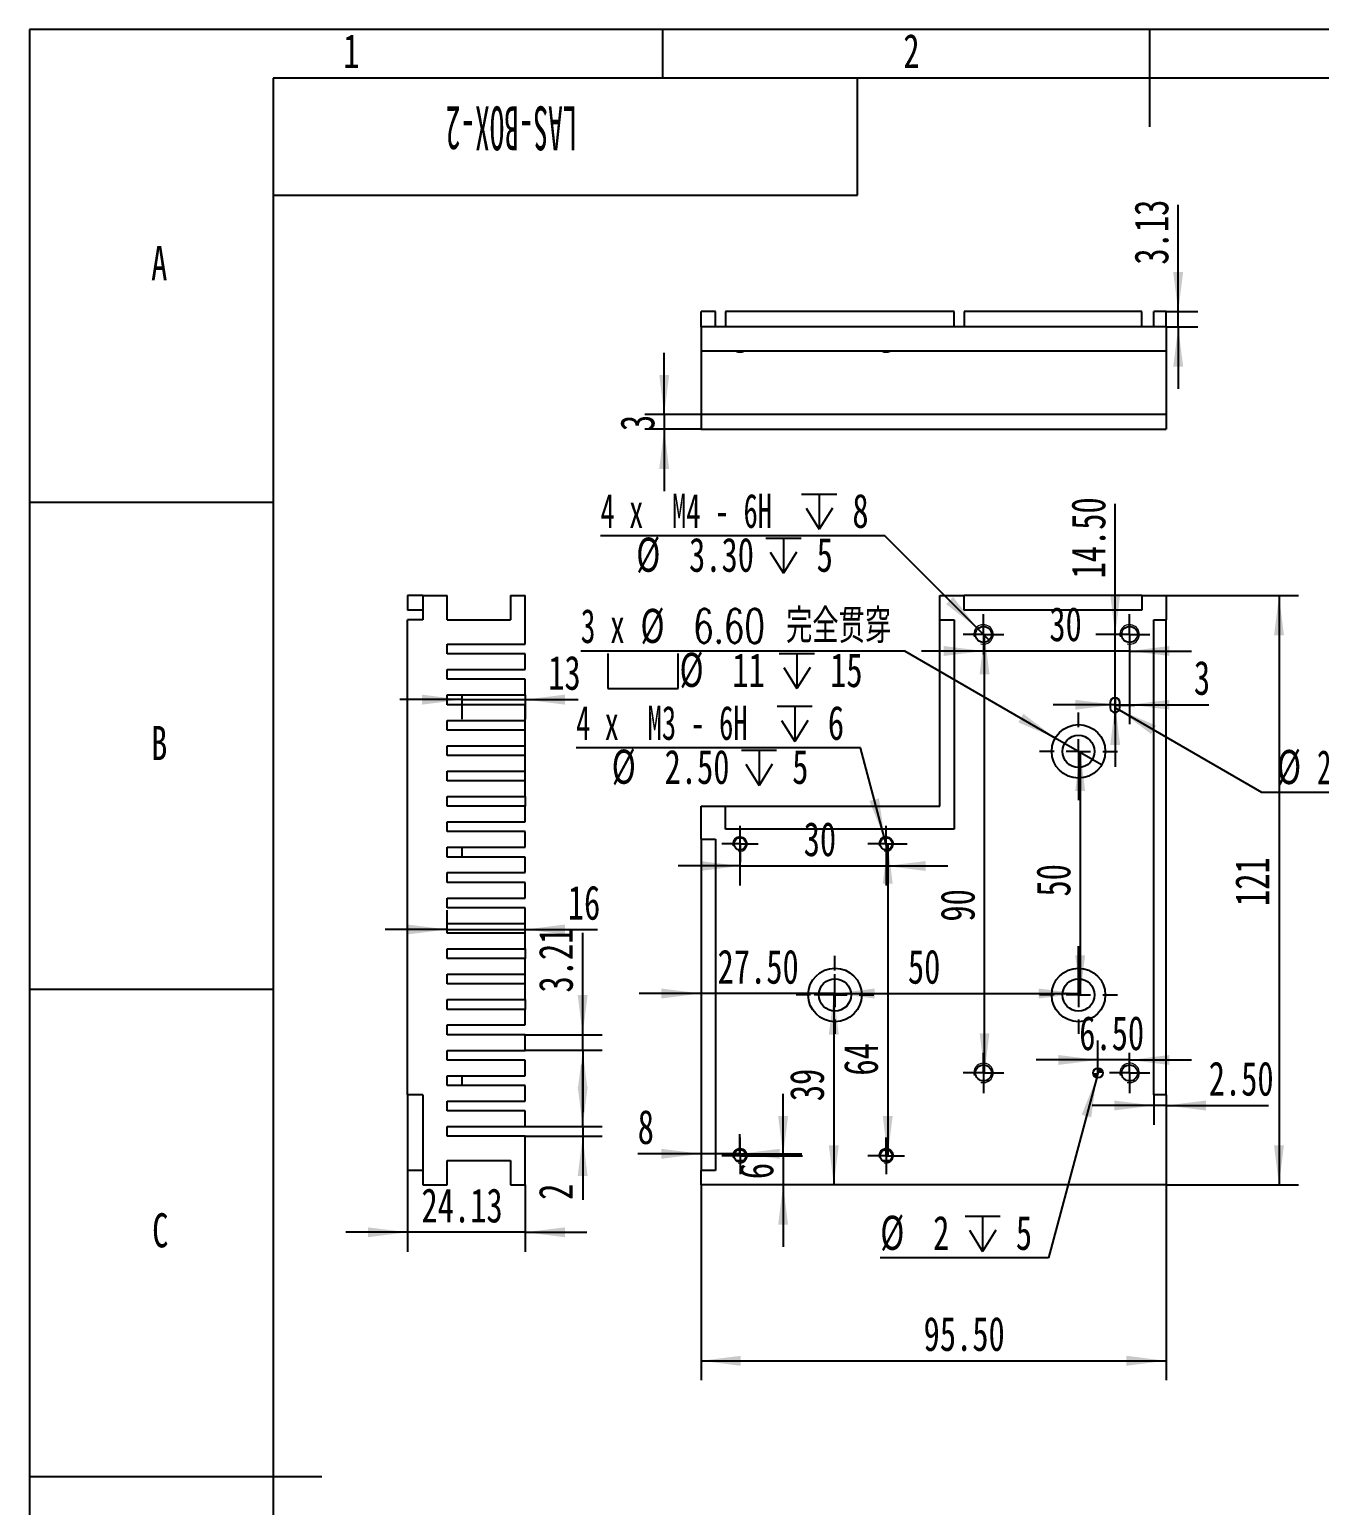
# Model space of a CAD drawing. Header units: millimetres. Extents: x 0 to 210, y 0 to 297.
# Drawn here: x 0 to 132.4, y 145.5 to 297 of the extents above; entities that cross this region are included whole.
import ezdxf

# ---------------------------------------------------------------- set-up
doc = ezdxf.new("R2010")
doc.units = ezdxf.units.MM
doc.linetypes.add('CENTERX2', pattern=[20.32, 12.7, -2.54, 2.54, -2.54])
for name, color, linetype in [('图框', 7, 'Continuous'), ('图纸格式', 7, 'Continuous'), ('尺寸', 7, 'Continuous')]:
    doc.layers.add(name, color=color, linetype=linetype)
doc.styles.add('SLDTEXTSTYLE0', font='TXT', dxfattribs={"width": 0.7, "bigfont": 'bigfont'})
doc.styles.add('SLDTEXTSTYLE5', font='TXT', dxfattribs={"width": 0.7})
doc.styles.add('SLDTEXTSTYLE6', font='TXT', dxfattribs={"width": 0.49})
doc.styles.add('SLDTEXTSTYLE7', font='TXT', dxfattribs={"width": 0.616667})
doc.styles.add('SLDTEXTSTYLE8', font='TXT', dxfattribs={"width": 0.633333})
doc.styles.add('SLDTEXTSTYLE9', font='TXT', dxfattribs={"width": 0.62})
doc.dimstyles.new('SLDDIMSTYLE0', dxfattribs={"dimtxt": 3.5, "dimasz": 4.08, "dimexe": 0, "dimexo": 0.0625, "dimgap": 0.875, "dimtad": 2, "dimlfac": 2, "dimrnd": 1e-09, "dimzin": 4, "dimdsep": 46, "dimtxsty": 'SLDTEXTSTYLE5', "dimsah": 1, "dimcen": 0.09, "dimadec": 0, "dimazin": 1, "dimtfac": 1, "dimtmove": 0, "dimatfit": 0, "dimfxl": 0, "dimfrac": 2, "dimtolj": 1, "dimtzin": 12, "dimarcsym": 0})
doc.dimstyles.new('SLDDIMSTYLE1', dxfattribs={"dimtxt": 3.5, "dimasz": 4.08, "dimexe": 0, "dimexo": 0.0625, "dimgap": 0.875, "dimtad": 2, "dimlfac": 2, "dimrnd": 1e-09, "dimzin": 12, "dimdsep": 46, "dimtxsty": 'SLDTEXTSTYLE5', "dimsah": 1, "dimcen": 0.09, "dimadec": 0, "dimazin": 3, "dimtfac": 1, "dimtmove": 0, "dimatfit": 0, "dimfxl": 0, "dimfrac": 2, "dimtolj": 1, "dimtzin": 12, "dimarcsym": 0})
doc.dimstyles.new('SLDDIMSTYLE2', dxfattribs={"dimtxt": 3.5, "dimasz": 4.08, "dimexe": 0, "dimexo": 0.0625, "dimgap": 0.875, "dimtad": 2, "dimlfac": 2, "dimrnd": 1e-09, "dimzin": 12, "dimdsep": 46, "dimtxsty": 'SLDTEXTSTYLE5', "dimsah": 1, "dimcen": 0.09, "dimadec": 0, "dimazin": 3, "dimtfac": 1, "dimtofl": 0, "dimtmove": 0, "dimatfit": 3, "dimfxl": 0, "dimfrac": 2, "dimtolj": 1, "dimtzin": 12, "dimarcsym": 0})
doc.dimstyles.new('SLDDIMSTYLE3', dxfattribs={"dimtxt": 3.5, "dimasz": 4.08, "dimexe": 0, "dimexo": 0.0625, "dimgap": 0.875, "dimtad": 2, "dimlfac": 2, "dimrnd": 1e-09, "dimzin": 4, "dimdsep": 46, "dimtxsty": 'SLDTEXTSTYLE5', "dimsah": 1, "dimcen": 0.09, "dimadec": 0, "dimazin": 1, "dimtfac": 1, "dimtofl": 0, "dimtmove": 0, "dimatfit": 3, "dimfxl": 0, "dimfrac": 2, "dimtolj": 1, "dimtzin": 12, "dimarcsym": 0})
doc.dimstyles.new('SLDDIMSTYLE4', dxfattribs={"dimtxt": 3.5, "dimasz": 4.08, "dimexe": 0, "dimexo": 0.0625, "dimgap": 0.875, "dimtad": 0, "dimtih": 1, "dimtoh": 1, "dimdec": 6, "dimlfac": 2, "dimrnd": 1e-09, "dimzin": 12, "dimdsep": 46, "dimtxsty": 'SLDTEXTSTYLE5', "dimblk1": 'NONE', "dimsah": 1, "dimcen": 0, "dimadec": 0, "dimazin": 3, "dimtfac": 1, "dimtmove": 0, "dimatfit": 3, "dimldrblk": 'NONE', "dimfxl": 0, "dimfrac": 2, "dimtolj": 1, "dimtzin": 12, "dimarcsym": 0})
doc.dimstyles.new('SLDDIMSTYLE5', dxfattribs={"dimtxt": 3.5, "dimasz": 4.08, "dimexe": 0, "dimexo": 0.0625, "dimgap": 0.875, "dimtad": 0, "dimtih": 1, "dimtoh": 1, "dimlfac": 2, "dimrnd": 1e-09, "dimzin": 4, "dimdsep": 46, "dimtxsty": 'SLDTEXTSTYLE5', "dimblk1": 'NONE', "dimsah": 1, "dimcen": 0, "dimadec": 0, "dimazin": 1, "dimtfac": 1, "dimtmove": 0, "dimatfit": 3, "dimldrblk": 'NONE', "dimfxl": 0, "dimfrac": 2, "dimtolj": 1, "dimtzin": 12, "dimarcsym": 0})
doc.dimstyles.new('SLDDIMSTYLE6', dxfattribs={"dimtxt": 3.5, "dimasz": 4.08, "dimexe": 0, "dimexo": 0.0625, "dimgap": 0.875, "dimtad": 0, "dimtih": 1, "dimtoh": 1, "dimdec": 6, "dimlfac": 2, "dimrnd": 1e-09, "dimzin": 12, "dimdsep": 46, "dimtxsty": 'SLDTEXTSTYLE5', "dimblk1": 'NONE', "dimsah": 1, "dimcen": 0, "dimadec": 0, "dimazin": 3, "dimtfac": 1, "dimtmove": 0, "dimatfit": 3, "dimldrblk": 'NONE', "dimfxl": 0, "dimfrac": 2, "dimtolj": 1, "dimtzin": 12, "dimarcsym": 0})
doc.dimstyles.new('SLDDIMSTYLE7', dxfattribs={"dimtxt": 3.5, "dimasz": 4.08, "dimexe": 0, "dimexo": 0.0625, "dimgap": 0.875, "dimtad": 0, "dimtih": 1, "dimtoh": 1, "dimdec": 6, "dimlfac": 2, "dimrnd": 1e-09, "dimzin": 12, "dimdsep": 46, "dimtxsty": 'SLDTEXTSTYLE5', "dimsah": 1, "dimcen": 0, "dimadec": 0, "dimazin": 3, "dimtfac": 1, "dimtofl": 0, "dimtmove": 0, "dimatfit": 3, "dimfxl": 0, "dimfrac": 2, "dimtolj": 1, "dimtzin": 12, "dimarcsym": 0})

# ---------------------------------------------------------------- blocks, each defined once
blk = doc.blocks.new('_D')
at = {"layer": '尺寸'}
for p, q in [((111.46, 234.92), (111.46, 248.34)), ((112.94, 234.92), (109.46, 234.92)), ((111.46, 227.67), (111.46, 234.92)), ((111.44, 227.67), (113.46, 227.67)), ((111.46, 227.67), (111.46, 221.32))]:
    blk.add_line(p, q, dxfattribs=at)
for points in [[(111.46, 234.92), (111.97, 239), (110.95, 239)], [(111.46, 227.67), (110.95, 223.59), (111.97, 223.59)]]:
    blk.add_solid(points, dxfattribs=at)
at = {"layer": '尺寸', "insert": (106.95, 240.66), "char_height": 3.5, "attachment_point": 1, "rotation": 90, "style": 'SLDTEXTSTYLE5'}
blk.add_mtext('14.50', dxfattribs=at)
blk = doc.blocks.new('_D_1')
at = {"layer": '尺寸'}
for p, q in [((112.94, 234.92), (112.94, 225.71)), ((111.44, 227.71), (105.09, 227.71)), ((111.44, 228.42), (111.44, 225.71)), ((111.44, 227.71), (112.94, 227.71)), ((112.94, 227.71), (121.08, 227.71))]:
    blk.add_line(p, q, dxfattribs=at)
for points in [[(111.44, 227.71), (107.36, 228.21), (107.36, 227.2)], [(112.94, 227.71), (117.02, 227.2), (117.02, 228.21)]]:
    blk.add_solid(points, dxfattribs=at)
at = {"layer": '尺寸', "insert": (119.54, 232.22), "char_height": 3.5, "attachment_point": 1, "style": 'SLDTEXTSTYLE5'}
blk.add_mtext('3', dxfattribs=at)
blk = doc.blocks.new('_D_2')
at = {"layer": '尺寸'}
for p, q in [((116.69, 238.92), (130.28, 238.92)), ((128.28, 238.92), (128.28, 178.42)), ((116.69, 178.42), (130.28, 178.42))]:
    blk.add_line(p, q, dxfattribs=at)
for points in [[(128.28, 238.92), (127.77, 234.84), (128.79, 234.84)], [(128.28, 178.42), (128.79, 182.5), (127.77, 182.5)]]:
    blk.add_solid(points, dxfattribs=at)
at = {"layer": '尺寸', "insert": (123.77, 207.05), "char_height": 3.5, "attachment_point": 1, "rotation": 90, "style": 'SLDTEXTSTYLE5'}
blk.add_mtext('121', dxfattribs=at)
blk = doc.blocks.new('_D_3')
at = {"layer": '尺寸'}
for p, q in [((68.94, 178.42), (68.94, 158.38)), ((116.69, 178.42), (116.69, 158.38)), ((68.94, 160.38), (116.69, 160.38))]:
    blk.add_line(p, q, dxfattribs=at)
for points in [[(68.94, 160.38), (73.02, 159.87), (73.02, 160.89)], [(116.69, 160.38), (112.61, 160.89), (112.61, 159.87)]]:
    blk.add_solid(points, dxfattribs=at)
at = {"layer": '尺寸', "insert": (91.79, 164.89), "char_height": 3.5, "attachment_point": 1, "style": 'SLDTEXTSTYLE5'}
blk.add_mtext('95.50', dxfattribs=at)
blk = doc.blocks.new('_D_4')
at = {"layer": '尺寸'}
for p, q in [((115.44, 186.58), (109.09, 186.58)), ((115.44, 187.67), (115.44, 184.58)), ((116.69, 186.58), (115.44, 186.58)), ((116.69, 187.03), (116.69, 184.58)), ((116.69, 186.58), (127.2, 186.58))]:
    blk.add_line(p, q, dxfattribs=at)
for points in [[(115.44, 186.58), (111.36, 187.09), (111.36, 186.07)], [(116.69, 186.58), (120.77, 186.07), (120.77, 187.09)]]:
    blk.add_solid(points, dxfattribs=at)
at = {"layer": '尺寸', "insert": (121.06, 191.09), "char_height": 3.5, "attachment_point": 1, "style": 'SLDTEXTSTYLE5'}
blk.add_mtext('2.50', dxfattribs=at)
blk = doc.blocks.new('_D_5')
at = {"layer": '尺寸'}
for p, q in [((72.94, 213.42), (72.94, 209.16)), ((87.94, 213.42), (87.94, 209.16)), ((72.94, 211.16), (66.59, 211.16)), ((72.94, 211.16), (87.94, 211.16)), ((87.94, 211.16), (94.29, 211.16))]:
    blk.add_line(p, q, dxfattribs=at)
for points in [[(72.94, 211.16), (68.86, 211.66), (68.86, 210.65)], [(87.94, 211.16), (92.02, 210.65), (92.02, 211.66)]]:
    blk.add_solid(points, dxfattribs=at)
at = {"layer": '尺寸', "insert": (79.48, 215.67), "char_height": 3.5, "attachment_point": 1, "style": 'SLDTEXTSTYLE5'}
blk.add_mtext('30', dxfattribs=at)
blk = doc.blocks.new('_D_6')
at = {"layer": '尺寸'}
for p, q in [((87.94, 213.42), (90.11, 213.42)), ((88.11, 213.42), (88.11, 181.42))]:
    blk.add_line(p, q, dxfattribs=at)
for points in [[(88.11, 213.42), (87.6, 209.34), (88.62, 209.34)], [(88.11, 181.42), (88.62, 185.5), (87.6, 185.5)]]:
    blk.add_solid(points, dxfattribs=at)
at = {"layer": '尺寸', "insert": (83.6, 189.64), "char_height": 3.5, "attachment_point": 1, "rotation": 90, "style": 'SLDTEXTSTYLE5'}
blk.add_mtext('64', dxfattribs=at)
blk = doc.blocks.new('_D_7')
at = {"layer": '尺寸'}
blk.add_line((82.69, 198.07), (107.69, 198.07), dxfattribs=at)
for points in [[(82.69, 198.07), (86.77, 197.56), (86.77, 198.58)], [(107.69, 198.07), (103.61, 198.58), (103.61, 197.56)]]:
    blk.add_solid(points, dxfattribs=at)
at = {"layer": '尺寸', "insert": (90.18, 202.58), "char_height": 3.5, "attachment_point": 1, "style": 'SLDTEXTSTYLE5'}
blk.add_mtext('50', dxfattribs=at)
blk = doc.blocks.new('_D_8')
at = {"layer": '尺寸'}
blk.add_line((107.87, 222.92), (107.87, 197.92), dxfattribs=at)
for points in [[(107.87, 222.92), (107.36, 218.84), (108.38, 218.84)], [(107.87, 197.92), (108.38, 202), (107.36, 202)]]:
    blk.add_solid(points, dxfattribs=at)
at = {"layer": '尺寸', "insert": (103.36, 208.02), "char_height": 3.5, "attachment_point": 1, "rotation": 90, "style": 'SLDTEXTSTYLE5'}
blk.add_mtext('50', dxfattribs=at)
blk = doc.blocks.new('_D_9')
at = {"layer": '尺寸'}
for p, q in [((112.94, 234.92), (112.94, 231.22)), ((97.94, 233.22), (91.59, 233.22)), ((112.94, 233.22), (97.94, 233.22)), ((112.94, 233.22), (119.29, 233.22))]:
    blk.add_line(p, q, dxfattribs=at)
for points in [[(97.94, 233.22), (93.86, 233.73), (93.86, 232.71)], [(112.94, 233.22), (117.02, 232.71), (117.02, 233.73)]]:
    blk.add_solid(points, dxfattribs=at)
at = {"layer": '尺寸', "insert": (104.7, 237.73), "char_height": 3.5, "attachment_point": 1, "style": 'SLDTEXTSTYLE5'}
blk.add_mtext('30', dxfattribs=at)
blk = doc.blocks.new('_D_10')
at = {"layer": '尺寸'}
blk.add_line((98.05, 189.92), (98.05, 234.92), dxfattribs=at)
for points in [[(98.05, 234.92), (97.54, 230.84), (98.55, 230.84)], [(98.05, 189.92), (98.55, 194), (97.54, 194)]]:
    blk.add_solid(points, dxfattribs=at)
at = {"layer": '尺寸', "insert": (93.53, 205.45), "char_height": 3.5, "attachment_point": 1, "rotation": 90, "style": 'SLDTEXTSTYLE5'}
blk.add_mtext('90', dxfattribs=at)
blk = doc.blocks.new('_D_11')
at = {"layer": '尺寸'}
for p, q in [((109.69, 189.92), (109.69, 193.25)), ((109.69, 191.25), (103.34, 191.25)), ((112.94, 191.25), (109.69, 191.25)), ((112.94, 191.25), (119.29, 191.25))]:
    blk.add_line(p, q, dxfattribs=at)
for points in [[(109.69, 191.25), (105.61, 191.76), (105.61, 190.74)], [(112.94, 191.25), (117.02, 190.74), (117.02, 191.76)]]:
    blk.add_solid(points, dxfattribs=at)
at = {"layer": '尺寸', "insert": (107.77, 195.76), "char_height": 3.5, "attachment_point": 1, "style": 'SLDTEXTSTYLE5'}
blk.add_mtext('6.50', dxfattribs=at)
blk = doc.blocks.new('_D_12')
at = {"layer": '尺寸'}
for p, q in [((82.69, 197.92), (80.57, 197.92)), ((82.57, 197.92), (82.57, 178.42))]:
    blk.add_line(p, q, dxfattribs=at)
for points in [[(82.57, 197.92), (82.06, 193.84), (83.08, 193.84)], [(82.57, 178.42), (83.08, 182.5), (82.06, 182.5)]]:
    blk.add_solid(points, dxfattribs=at)
at = {"layer": '尺寸', "insert": (78.06, 187.02), "char_height": 3.5, "attachment_point": 1, "rotation": 90, "style": 'SLDTEXTSTYLE5'}
blk.add_mtext('39', dxfattribs=at)
blk = doc.blocks.new('_D_13')
at = {"layer": '尺寸'}
for p, q in [((82.69, 197.92), (82.69, 200.07)), ((68.94, 198.07), (62.59, 198.07)), ((82.69, 198.07), (68.94, 198.07)), ((82.69, 198.07), (89.04, 198.07))]:
    blk.add_line(p, q, dxfattribs=at)
for points in [[(68.94, 198.07), (64.86, 198.58), (64.86, 197.56)], [(82.69, 198.07), (86.77, 197.56), (86.77, 198.58)]]:
    blk.add_solid(points, dxfattribs=at)
at = {"layer": '尺寸', "insert": (70.64, 202.58), "char_height": 3.5, "attachment_point": 1, "style": 'SLDTEXTSTYLE5'}
blk.add_mtext('27.50', dxfattribs=at)
blk = doc.blocks.new('_D_14')
at = {"layer": '尺寸'}
for p, q in [((77.37, 181.42), (77.37, 187.77)), ((72.94, 181.42), (79.37, 181.42)), ((77.37, 181.42), (77.37, 178.42)), ((77.37, 178.42), (77.37, 172.07))]:
    blk.add_line(p, q, dxfattribs=at)
for points in [[(77.37, 181.42), (77.88, 185.5), (76.86, 185.5)], [(77.37, 178.42), (76.86, 174.34), (77.88, 174.34)]]:
    blk.add_solid(points, dxfattribs=at)
at = {"layer": '尺寸', "insert": (72.86, 179.02), "char_height": 3.5, "attachment_point": 1, "rotation": 90, "style": 'SLDTEXTSTYLE5'}
blk.add_mtext('6', dxfattribs=at)
blk = doc.blocks.new('_D_15')
at = {"layer": '尺寸'}
for p, q in [((72.94, 181.42), (72.94, 183.62)), ((68.94, 181.62), (62.44, 181.62)), ((72.94, 181.62), (68.94, 181.62)), ((72.94, 181.62), (79.29, 181.62))]:
    blk.add_line(p, q, dxfattribs=at)
for points in [[(68.94, 181.62), (64.86, 182.13), (64.86, 181.11)], [(72.94, 181.62), (77.02, 181.11), (77.02, 182.13)]]:
    blk.add_solid(points, dxfattribs=at)
at = {"layer": '尺寸', "insert": (62.44, 186.13), "char_height": 3.5, "attachment_point": 1, "style": 'SLDTEXTSTYLE5'}
blk.add_mtext('8', dxfattribs=at)
blk = doc.blocks.new('SW_SYMBOL_HOLE_DEPTH')
at = {"layer": '尺寸', "color": 0}
for p, q in [((0, 875), (800, 875)), ((400, 875), (400, 75)), ((100, 555), (400, 75)), ((700, 555), (400, 75))]:
    blk.add_line(p, q, dxfattribs=at)
blk = doc.blocks.new('_D_16')
at = {"layer": '尺寸'}
for p, q in [((85.3, 223.27), (56.11, 223.27)), ((87.78, 214.02), (85.3, 223.27)), ((88.1, 212.82), (87.78, 214.02))]:
    blk.add_line(p, q, dxfattribs=at)
blk.add_solid([(87.78, 214.02), (87.21, 218.1), (86.23, 217.83)], dxfattribs=at)
at = {"layer": '尺寸', "xscale": 0.004511737089201878, "yscale": 0.004511737089201878, "zscale": 0.004511737089201878}
for p in [(76.75, 223.6), (73.09, 219.09)]:
    blk.add_blockref('SW_SYMBOL_HOLE_DEPTH', p, dxfattribs=at)
at = {"layer": '尺寸', "char_height": 3.5, "attachment_point": 1}
for s, insert, style in [('4 x  M3 - 6H', (56.11, 227.6), 'SLDTEXTSTYLE7'), ('6', (81.96, 227.6), 'SLDTEXTSTYLE5'), ('%%c', (59.77, 223.1), 'SLDTEXTSTYLE5'), ('2.50', (65.2, 223.08), 'SLDTEXTSTYLE5'), ('5', (78.3, 223.08), 'SLDTEXTSTYLE5')]:
    blk.add_mtext(s, dxfattribs=dict(at, insert=insert, style=style))
blk = doc.blocks.new('_None')
blk = doc.blocks.new('_D_17')
at = {"layer": '尺寸'}
for p, q in [((87.82, 245.04), (58.62, 245.04)), ((97.36, 235.5), (87.82, 245.04)), ((98.53, 234.34), (97.36, 235.5))]:
    blk.add_line(p, q, dxfattribs=at)
blk.add_solid([(97.36, 235.5), (94.83, 238.75), (94.11, 238.03)], dxfattribs=at)
at = {"layer": '尺寸', "xscale": 0.004511737089201878, "yscale": 0.004511737089201878, "zscale": 0.004511737089201878}
for p in [(79.27, 245.37), (75.6, 240.86)]:
    blk.add_blockref('SW_SYMBOL_HOLE_DEPTH', p, dxfattribs=at)
at = {"layer": '尺寸', "char_height": 3.5, "attachment_point": 1}
for s, insert, style in [('4 x  M4 - 6H', (58.62, 249.36), 'SLDTEXTSTYLE7'), ('8', (84.48, 249.36), 'SLDTEXTSTYLE5'), ('%%c', (62.29, 244.86), 'SLDTEXTSTYLE5'), ('3.30', (67.71, 244.85), 'SLDTEXTSTYLE5'), ('5', (80.81, 244.85), 'SLDTEXTSTYLE5')]:
    blk.add_mtext(s, dxfattribs=dict(at, insert=insert, style=style))
blk = doc.blocks.new('SW_SYMBOL_HOLE_SPOT')
at = {"layer": '尺寸', "color": 0}
for p, q in [((0, 875), (0, 75)), ((1600, 75), (1600, 875)), ((0, 75), (1600, 75))]:
    blk.add_line(p, q, dxfattribs=at)
blk = doc.blocks.new('_D_18')
at = {"layer": '尺寸'}
for p, q in [((89.86, 233.21), (56.59, 233.21)), ((105.31, 224.29), (89.86, 233.21)), ((110.07, 221.55), (105.31, 224.29))]:
    blk.add_line(p, q, dxfattribs=at)
blk.add_solid([(105.31, 224.29), (102.03, 226.77), (101.52, 225.89)], dxfattribs=at)
at = {"layer": '尺寸', "xscale": 0.004511737089201878, "yscale": 0.004511737089201878, "zscale": 0.004511737089201878}
for name, p in [('SW_SYMBOL_HOLE_SPOT', (59.37, 229.03)), ('SW_SYMBOL_HOLE_DEPTH', (76.98, 229.03))]:
    blk.add_blockref(name, p, dxfattribs=at)
at = {"layer": '尺寸', "char_height": 3.5, "attachment_point": 1}
for s, insert, style in [('6.60 完全贯穿', (68.14, 237.54), 'SLDTEXTSTYLE0'), ('3 x', (56.59, 237.54), 'SLDTEXTSTYLE8'), ('%%c', (62.72, 237.55), 'SLDTEXTSTYLE5'), ('%%c', (66.73, 233.04), 'SLDTEXTSTYLE5'), ('11', (72.16, 233.02), 'SLDTEXTSTYLE5'), ('15', (82.19, 233.02), 'SLDTEXTSTYLE5')]:
    blk.add_mtext(s, dxfattribs=dict(at, insert=insert, style=style))
blk = doc.blocks.new('_D_19')
at = {"layer": '尺寸'}
for p, q in [((109.56, 189.44), (104.61, 170.93)), ((109.82, 190.4), (109.56, 189.44)), ((104.61, 170.93), (87.34, 170.93))]:
    blk.add_line(p, q, dxfattribs=at)
blk.add_solid([(109.56, 189.44), (108.02, 185.63), (109, 185.36)], dxfattribs=at)
at = {"layer": '尺寸', "xscale": 0.004511737089201878, "yscale": 0.004511737089201878, "zscale": 0.004511737089201878}
blk.add_blockref('SW_SYMBOL_HOLE_DEPTH', (96.05, 171.27), dxfattribs=at)
at = {"layer": '尺寸', "char_height": 3.5, "attachment_point": 1, "style": 'SLDTEXTSTYLE5'}
for s, insert in [('%%c', (87.34, 175.27)), ('2', (92.77, 175.26)), ('5', (101.26, 175.26))]:
    blk.add_mtext(s, dxfattribs=dict(at, insert=insert))
blk = doc.blocks.new('_D_20')
at = {"layer": '尺寸'}
for p, q in [((111.44, 227.42), (111.88, 227.17)), ((111.88, 227.17), (126.48, 218.73)), ((126.48, 218.73), (145.28, 218.73))]:
    blk.add_line(p, q, dxfattribs=at)
blk.add_solid([(111.88, 227.17), (115.15, 224.69), (115.66, 225.57)], dxfattribs=at)
at = {"layer": '尺寸', "xscale": 0.004511737089201878, "yscale": 0.004511737089201878, "zscale": 0.004511737089201878}
blk.add_blockref('SW_SYMBOL_HOLE_DEPTH', (139.85, 219.06), dxfattribs=at)
at = {"layer": '尺寸', "char_height": 3.5, "attachment_point": 1}
for s, insert, style in [('%%c', (128.07, 223.07), 'SLDTEXTSTYLE5'), ('2 X 3', (132.18, 223.05), 'SLDTEXTSTYLE9'), ('5', (143.75, 223.05), 'SLDTEXTSTYLE5')]:
    blk.add_mtext(s, dxfattribs=dict(at, insert=insert, style=style))
blk = doc.blocks.new('SW_CENTERMARKSYMBOL_0')
at = {"layer": '图纸格式', "color": 0}
for p, q in [((0, 2.5), (0, 4)), ((-2.5, 0), (-4, 0)), ((0, 0), (-1.25, 0)), ((0, 0), (0, 1.25)), ((0, 0), (0, -1.25)), ((0, 0), (1.25, 0)), ((2.5, 0), (4, 0)), ((0, -2.5), (0, -4))]:
    blk.add_line(p, q, dxfattribs=at)
blk = doc.blocks.new('SW_CENTERMARKSYMBOL_1')
at = {"layer": '图纸格式', "color": 0}
for p, q in [((0, 2.5), (0, 4)), ((-2.5, 0), (-4, 0)), ((0, 0), (-1.25, 0)), ((0, 0), (0, 1.25)), ((0, 0), (0, -1.25)), ((0, 0), (1.25, 0)), ((2.5, 0), (4, 0)), ((0, -2.5), (0, -4))]:
    blk.add_line(p, q, dxfattribs=at)
blk = doc.blocks.new('SW_CENTERMARKSYMBOL_2')
at = {"layer": '图纸格式', "color": 0}
for p, q in [((0, 2.5), (0, 4)), ((-2.5, 0), (-4, 0)), ((0, 0), (-1.25, 0)), ((0, 0), (0, 1.25)), ((0, 0), (0, -1.25)), ((0, 0), (1.25, 0)), ((2.5, 0), (4, 0)), ((0, -2.5), (0, -4))]:
    blk.add_line(p, q, dxfattribs=at)
blk = doc.blocks.new('SW_CENTERMARKSYMBOL_3')
at = {"layer": '图纸格式', "color": 0}
for p, q in [((0, 1.25), (0, 1.875)), ((-1.25, 0), (-1.875, 0)), ((0, 0), (-1.25, 0)), ((0, 0), (0, 1.25)), ((0, 0), (0, -1.25)), ((0, 0), (1.25, 0)), ((1.25, 0), (1.875, 0)), ((0, -1.25), (0, -1.875))]:
    blk.add_line(p, q, dxfattribs=at)
blk = doc.blocks.new('SW_CENTERMARKSYMBOL_4')
at = {"layer": '图纸格式', "color": 0}
for p, q in [((0, 1.25), (0, 1.875)), ((-1.25, 0), (-1.875, 0)), ((0, 0), (-1.25, 0)), ((0, 0), (0, 1.25)), ((0, 0), (0, -1.25)), ((0, 0), (1.25, 0)), ((1.25, 0), (1.875, 0)), ((0, -1.25), (0, -1.875))]:
    blk.add_line(p, q, dxfattribs=at)
blk = doc.blocks.new('SW_CENTERMARKSYMBOL_5')
at = {"layer": '图纸格式', "color": 0}
for p, q in [((0, 1.25), (0, 1.875)), ((-1.25, 0), (-1.875, 0)), ((0, 0), (-1.25, 0)), ((0, 0), (0, 1.25)), ((0, 0), (0, -1.25)), ((0, 0), (1.25, 0)), ((1.25, 0), (1.875, 0)), ((0, -1.25), (0, -1.875))]:
    blk.add_line(p, q, dxfattribs=at)
blk = doc.blocks.new('SW_CENTERMARKSYMBOL_6')
at = {"layer": '图纸格式', "color": 0}
for p, q in [((0, 1.25), (0, 1.875)), ((-1.25, 0), (-1.875, 0)), ((0, 0), (-1.25, 0)), ((0, 0), (0, 1.25)), ((0, 0), (0, -1.25)), ((0, 0), (1.25, 0)), ((1.25, 0), (1.875, 0)), ((0, -1.25), (0, -1.875))]:
    blk.add_line(p, q, dxfattribs=at)
blk = doc.blocks.new('SW_CENTERMARKSYMBOL_7')
at = {"layer": '图纸格式', "color": 0}
for p, q in [((0, 1.25), (0, 2.075)), ((-1.25, 0), (-2.075, 0)), ((0, 0), (-1.25, 0)), ((0, 0), (0, 1.25)), ((0, 0), (0, -1.25)), ((0, 0), (1.25, 0)), ((1.25, 0), (2.075, 0)), ((0, -1.25), (0, -2.075))]:
    blk.add_line(p, q, dxfattribs=at)
blk = doc.blocks.new('SW_CENTERMARKSYMBOL_8')
at = {"layer": '图纸格式', "color": 0}
for p, q in [((0, 1.25), (0, 2.075)), ((-1.25, 0), (-2.075, 0)), ((0, 0), (-1.25, 0)), ((0, 0), (0, 1.25)), ((0, 0), (0, -1.25)), ((0, 0), (1.25, 0)), ((1.25, 0), (2.075, 0)), ((0, -1.25), (0, -2.075))]:
    blk.add_line(p, q, dxfattribs=at)
blk = doc.blocks.new('SW_CENTERMARKSYMBOL_9')
at = {"layer": '图纸格式', "color": 0}
for p, q in [((0, 1.25), (0, 2.075)), ((-1.25, 0), (-2.075, 0)), ((0, 0), (-1.25, 0)), ((0, 0), (0, 1.25)), ((0, 0), (0, -1.25)), ((0, 0), (1.25, 0)), ((1.25, 0), (2.075, 0)), ((0, -1.25), (0, -2.075))]:
    blk.add_line(p, q, dxfattribs=at)
blk = doc.blocks.new('SW_CENTERMARKSYMBOL_10')
at = {"layer": '图纸格式', "color": 0}
for p, q in [((0, 1.25), (0, 2.075)), ((-1.25, 0), (-2.075, 0)), ((0, 0), (-1.25, 0)), ((0, 0), (0, 1.25)), ((0, 0), (0, -1.25)), ((0, 0), (1.25, 0)), ((1.25, 0), (2.075, 0)), ((0, -1.25), (0, -2.075))]:
    blk.add_line(p, q, dxfattribs=at)
blk = doc.blocks.new('SW_DOWELSYMBOL_0')
at = {"linetype": 'Continuous', "lineweight": 18}
h = blk.add_hatch(color=0, dxfattribs=at)
edge = h.paths.add_edge_path(flags=0)
edge.add_arc((0, 0), 0.5, 180, 270)
edge.add_line((0, -0.5), (0, 0))
edge.add_line((0, 0), (-0.5, 0))
h = blk.add_hatch(color=0, dxfattribs=at)
edge = h.paths.add_edge_path(flags=0)
edge.add_arc((0, 0), 0.5, 0, 90)
edge.add_line((0, 0.5), (0, 0))
edge.add_line((0, 0), (0.5, 0))
at = {"layer": '图纸格式', "color": 0}
blk.add_circle((0, 0), 0.5, dxfattribs=at)
blk = doc.blocks.new('_D_21')
at = {"layer": '尺寸'}
for p, q in [((38.82, 187.67), (38.82, 171.57)), ((50.88, 178.42), (50.88, 171.57)), ((38.82, 173.57), (32.47, 173.57)), ((50.88, 173.57), (38.82, 173.57)), ((50.88, 173.57), (57.23, 173.57))]:
    blk.add_line(p, q, dxfattribs=at)
for points in [[(38.82, 173.57), (34.74, 174.07), (34.74, 173.06)], [(50.88, 173.57), (54.96, 173.06), (54.96, 174.07)]]:
    blk.add_solid(points, dxfattribs=at)
at = {"layer": '尺寸', "insert": (40.24, 178.08), "char_height": 3.5, "attachment_point": 1, "style": 'SLDTEXTSTYLE5'}
blk.add_mtext('24.13', dxfattribs=at)
blk = doc.blocks.new('_D_22')
at = {"layer": '尺寸'}
for p, q in [((44.38, 228.23), (38.03, 228.23)), ((44.38, 228.23), (50.88, 228.23)), ((44.38, 227.71), (44.38, 226.23)), ((50.88, 228.71), (50.88, 226.23)), ((50.88, 228.23), (56.33, 228.23))]:
    blk.add_line(p, q, dxfattribs=at)
for points in [[(44.38, 228.23), (40.3, 228.74), (40.3, 227.72)], [(50.88, 228.23), (54.96, 227.72), (54.96, 228.74)]]:
    blk.add_solid(points, dxfattribs=at)
at = {"layer": '尺寸', "insert": (53.25, 232.74), "char_height": 3.5, "attachment_point": 1, "style": 'SLDTEXTSTYLE5'}
blk.add_mtext('13', dxfattribs=at)
blk = doc.blocks.new('_D_23')
at = {"layer": '尺寸'}
for p, q in [((42.88, 205.26), (42.88, 206.64)), ((50.88, 204.26), (50.88, 206.64)), ((42.88, 204.64), (36.53, 204.64)), ((42.88, 204.64), (50.88, 204.64)), ((50.88, 204.64), (58.32, 204.64))]:
    blk.add_line(p, q, dxfattribs=at)
for points in [[(42.88, 204.64), (38.8, 205.15), (38.8, 204.13)], [(50.88, 204.64), (54.96, 204.13), (54.96, 205.15)]]:
    blk.add_solid(points, dxfattribs=at)
at = {"layer": '尺寸', "insert": (55.26, 209.15), "char_height": 3.5, "attachment_point": 1, "style": 'SLDTEXTSTYLE5'}
blk.add_mtext('16', dxfattribs=at)
blk = doc.blocks.new('_D_24')
at = {"layer": '尺寸'}
for p, q in [((56.79, 193.84), (56.79, 204.31)), ((50.88, 193.84), (58.79, 193.84)), ((56.79, 192.24), (56.79, 193.84)), ((50.88, 192.24), (58.79, 192.24)), ((56.79, 192.24), (56.79, 185.89))]:
    blk.add_line(p, q, dxfattribs=at)
for points in [[(56.79, 193.84), (57.3, 197.92), (56.28, 197.92)], [(56.79, 192.24), (56.28, 188.16), (57.3, 188.16)]]:
    blk.add_solid(points, dxfattribs=at)
at = {"layer": '尺寸', "insert": (52.28, 198.17), "char_height": 3.5, "attachment_point": 1, "rotation": 90, "style": 'SLDTEXTSTYLE5'}
blk.add_mtext('3.21', dxfattribs=at)
blk = doc.blocks.new('_D_25')
at = {"layer": '尺寸'}
for p, q in [((56.79, 184.42), (56.79, 190.77)), ((50.88, 184.42), (58.79, 184.42)), ((50.88, 183.42), (58.79, 183.42)), ((56.79, 184.42), (56.79, 183.42)), ((56.79, 183.42), (56.79, 176.89))]:
    blk.add_line(p, q, dxfattribs=at)
for points in [[(56.79, 184.42), (57.3, 188.5), (56.28, 188.5)], [(56.79, 183.42), (56.28, 179.34), (57.3, 179.34)]]:
    blk.add_solid(points, dxfattribs=at)
at = {"layer": '尺寸', "insert": (52.28, 176.89), "char_height": 3.5, "attachment_point": 1, "rotation": 90, "style": 'SLDTEXTSTYLE5'}
blk.add_mtext('2', dxfattribs=at)
blk = doc.blocks.new('_D_26')
at = {"layer": '尺寸'}
for p, q in [((117.93, 268.05), (117.93, 279.01)), ((116.69, 268.05), (119.93, 268.05)), ((117.93, 266.48), (117.93, 268.05)), ((116.69, 266.48), (119.93, 266.48)), ((117.93, 266.48), (117.93, 260.13))]:
    blk.add_line(p, q, dxfattribs=at)
for points in [[(117.93, 268.05), (118.44, 272.13), (117.42, 272.13)], [(117.93, 266.48), (117.42, 262.4), (118.44, 262.4)]]:
    blk.add_solid(points, dxfattribs=at)
at = {"layer": '尺寸', "insert": (113.42, 272.87), "char_height": 3.5, "attachment_point": 1, "rotation": 90, "style": 'SLDTEXTSTYLE5'}
blk.add_mtext('3.13', dxfattribs=at)
blk = doc.blocks.new('_D_27')
at = {"layer": '尺寸'}
for p, q in [((65.16, 257.48), (65.16, 263.83)), ((68.94, 257.48), (63.16, 257.48)), ((65.16, 257.48), (65.16, 255.98)), ((68.94, 255.98), (63.16, 255.98)), ((65.16, 255.98), (65.16, 249.63))]:
    blk.add_line(p, q, dxfattribs=at)
for points in [[(65.16, 257.48), (65.67, 261.56), (64.65, 261.56)], [(65.16, 255.98), (64.65, 251.9), (65.67, 251.9)]]:
    blk.add_solid(points, dxfattribs=at)
at = {"layer": '尺寸', "insert": (60.65, 255.79), "char_height": 3.5, "attachment_point": 1, "rotation": 90, "style": 'SLDTEXTSTYLE5'}
blk.add_mtext('3', dxfattribs=at)

msp = doc.modelspace()

# ---------------------------------------------------------------- linework, layer by layer
at = {"color": 7, "linetype": 'Continuous', "lineweight": 25}
for p, q in [((70.44248892, 268.04721445), (68.94248892, 268.04721445)), ((68.94248892, 266.48471445), (68.94248892, 268.04721445)), ((70.44248892, 266.48471445), (70.44248892, 268.04721445)), ((71.44248892, 268.04721445), (71.44248892, 266.48471445)), ((94.94248892, 268.04721445), (71.44248892, 268.04721445)), ((94.94248892, 266.48471445), (94.94248892, 268.04721445)), ((95.94248892, 268.04721445), (95.94248892, 266.48471445)), ((114.19248892, 268.04721445), (95.94248892, 268.04721445)), ((114.19248892, 266.48471445), (114.19248892, 268.04721445)), ((115.44248892, 266.48471445), (115.44248892, 268.04721445)), ((116.69248892, 268.04721445), (115.44248892, 268.04721445)), ((116.69248892, 266.48471445), (116.69248892, 268.04721445)), ((116.69248892, 266.48471445), (68.94248892, 266.48471445)), ((68.94248892, 266.48471445), (68.94248892, 263.98471445)), ((116.69248892, 266.48471445), (116.69248892, 263.98471445)), ((116.69248892, 263.98471445), (68.94248892, 263.98471445)), ((68.94248892, 263.98471445), (68.94248892, 257.48471445)), ((116.69248892, 263.98471445), (116.69248892, 257.48471445)), ((116.69248892, 257.48471445), (68.94248892, 257.48471445)), ((68.94248892, 257.48471445), (68.94248892, 255.98471445)), ((116.69248892, 257.48471445), (116.69248892, 255.98471445)), ((68.94248892, 255.98471445), (116.69248892, 255.98471445)), ((38.81546276, 238.92027055), (38.81546276, 237.42027055)), ((40.37796276, 238.92027055), (38.81546276, 238.92027055)), ((40.37796276, 238.92027055), (42.87796276, 238.92027055)), ((40.37796276, 238.92027055), (40.37796276, 236.42027055)), ((42.87796276, 236.42027055), (42.87796276, 238.92027055)), ((49.37796276, 238.92027055), (49.37796276, 236.42027055)), ((49.37796276, 238.92027055), (50.87796276, 238.92027055)), ((50.87796276, 233.92027055), (50.87796276, 238.92027055)), ((93.44248892, 236.42027055), (93.44248892, 238.92027055)), ((93.44248892, 238.92027055), (95.94248892, 238.92027055)), ((95.94248892, 237.42027055), (95.94248892, 238.92027055)), ((114.19248892, 238.92027055), (95.94248892, 238.92027055)), ((114.19248892, 238.92027055), (114.19248892, 237.42027055)), ((114.19248892, 238.92027055), (116.69248892, 238.92027055)), ((116.69248892, 238.92027055), (116.69248892, 236.42027055)), ((40.37796276, 237.42027055), (38.81546276, 237.42027055)), ((38.81546276, 187.67027055), (38.81546276, 236.42027055)), ((40.37796276, 236.42027055), (38.81546276, 236.42027055)), ((42.87796276, 236.42027055), (49.37796276, 236.42027055)), ((93.44248892, 217.28869161), (93.44248892, 236.42027055)), ((93.44248892, 236.42027055), (94.94248892, 236.42027055)), ((94.94248892, 236.42027055), (94.94248892, 214.92027055)), ((114.19248892, 237.42027055), (95.94248892, 237.42027055)), ((115.44248892, 187.67027055), (115.44248892, 236.42027055)), ((115.44248892, 236.42027055), (116.69248892, 236.42027055)), ((116.69248892, 187.67027055), (116.69248892, 236.42027055)), ((42.87796276, 233.92027055), (50.87796276, 233.92027055)), ((42.87796276, 232.92027055), (42.87796276, 233.92027055)), ((50.87796276, 232.92027055), (42.87796276, 232.92027055)), ((50.87796276, 231.31500739), (50.87796276, 232.92027055)), ((42.87796276, 231.31500739), (50.87796276, 231.31500739)), ((42.87796276, 230.31500739), (42.87796276, 231.31500739)), ((50.87796276, 230.31500739), (42.87796276, 230.31500739)), ((50.87796276, 228.70974424), (50.87796276, 230.31500739)), ((42.87796276, 228.70974424), (50.87796276, 228.70974424)), ((42.87796276, 227.70974424), (42.87796276, 228.70974424)), ((50.87796276, 227.70974424), (42.87796276, 227.70974424)), ((44.37796276, 228.70974424), (44.37796276, 227.70974424)), ((50.87796276, 226.10448108), (50.87796276, 227.70974424)), ((110.94248892, 227.92027055), (110.94248892, 227.42027055)), ((111.94248892, 227.42027055), (111.94248892, 227.92027055)), ((42.87796276, 226.10448108), (50.87796276, 226.10448108)), ((42.87796276, 225.10448108), (42.87796276, 226.10448108)), ((50.87796276, 225.10448108), (50.87796276, 226.10448108)), ((50.87796276, 225.10448108), (42.87796276, 225.10448108)), ((50.87796276, 223.49921792), (50.87796276, 225.10448108)), ((42.87796276, 223.49921792), (50.87796276, 223.49921792)), ((42.87796276, 222.49921792), (42.87796276, 223.49921792)), ((50.87796276, 222.49921792), (50.87796276, 223.49921792)), ((50.87796276, 222.49921792), (42.87796276, 222.49921792)), ((50.87796276, 220.89395476), (50.87796276, 222.49921792)), ((42.87796276, 220.89395476), (50.87796276, 220.89395476)), ((42.87796276, 219.89395476), (42.87796276, 220.89395476)), ((50.87796276, 219.89395476), (42.87796276, 219.89395476)), ((50.87796276, 219.89395476), (50.87796276, 220.89395476)), ((50.87796276, 218.28869161), (50.87796276, 219.89395476)), ((42.87796276, 218.28869161), (50.87796276, 218.28869161)), ((42.87796276, 217.28869161), (42.87796276, 218.28869161)), ((50.87796276, 218.28869161), (50.87796276, 217.28869161)), ((50.87796276, 217.28869161), (42.87796276, 217.28869161)), ((50.87796276, 215.68342845), (50.87796276, 217.28869161)), ((68.94248892, 217.28869161), (71.44248892, 217.28869161)), ((68.94248892, 213.92027055), (68.94248892, 217.28869161)), ((71.44248892, 214.92027055), (71.44248892, 217.28869161)), ((71.44248892, 217.28869161), (93.44248892, 217.28869161)), ((42.87796276, 215.68342845), (50.87796276, 215.68342845)), ((42.87796276, 214.68342845), (42.87796276, 215.68342845)), ((50.87796276, 214.68342845), (42.87796276, 214.68342845)), ((50.87796276, 213.07816529), (50.87796276, 214.68342845)), ((68.94248892, 213.92027055), (68.94248892, 179.92027055)), ((68.94248892, 213.92027055), (70.44248892, 213.92027055)), ((70.44248892, 213.92027055), (70.44248892, 179.92027055)), ((94.94248892, 214.92027055), (71.44248892, 214.92027055)), ((42.87796276, 213.07816529), (50.87796276, 213.07816529)), ((42.87796276, 212.07816529), (42.87796276, 213.07816529)), ((50.87796276, 212.07816529), (42.87796276, 212.07816529)), ((44.37796276, 213.07816529), (44.37796276, 212.07816529)), ((50.87796276, 210.47290213), (50.87796276, 212.07816529)), ((42.87796276, 210.47290213), (50.87796276, 210.47290213)), ((42.87796276, 209.47290213), (42.87796276, 210.47290213)), ((50.87796276, 209.47290213), (42.87796276, 209.47290213)), ((50.87796276, 207.86763897), (50.87796276, 209.47290213)), ((42.87796276, 207.86763897), (50.87796276, 207.86763897)), ((42.87796276, 206.86763897), (42.87796276, 207.86763897)), ((50.87796276, 206.86763897), (42.87796276, 206.86763897)), ((50.87796276, 205.26237582), (50.87796276, 206.86763897)), ((42.87796276, 205.26237582), (50.87796276, 205.26237582)), ((42.87796276, 204.26237582), (42.87796276, 205.26237582)), ((50.87796276, 204.26237582), (42.87796276, 204.26237582)), ((50.87796276, 202.65711266), (50.87796276, 204.26237582)), ((42.87796276, 202.65711266), (50.87796276, 202.65711266)), ((42.87796276, 201.65711266), (42.87796276, 202.65711266)), ((50.87796276, 201.65711266), (42.87796276, 201.65711266)), ((50.87796276, 202.65711266), (50.87796276, 201.65711266)), ((50.87796276, 200.0518495), (50.87796276, 201.65711266)), ((42.87796276, 200.0518495), (50.87796276, 200.0518495)), ((42.87796276, 199.0518495), (42.87796276, 200.0518495)), ((50.87796276, 199.0518495), (50.87796276, 200.0518495)), ((50.87796276, 199.0518495), (42.87796276, 199.0518495)), ((50.87796276, 197.44658634), (50.87796276, 199.0518495)), ((42.87796276, 197.44658634), (50.87796276, 197.44658634)), ((42.87796276, 196.44658634), (42.87796276, 197.44658634)), ((50.87796276, 197.44658634), (50.87796276, 196.44658634)), ((50.87796276, 196.44658634), (42.87796276, 196.44658634)), ((50.87796276, 194.84132318), (50.87796276, 196.44658634)), ((42.87796276, 194.84132318), (50.87796276, 194.84132318)), ((42.87796276, 193.84132318), (42.87796276, 194.84132318)), ((50.87796276, 193.84132318), (42.87796276, 193.84132318)), ((50.87796276, 192.23606003), (50.87796276, 193.84132318)), ((42.87796276, 192.23606003), (50.87796276, 192.23606003)), ((42.87796276, 191.23606003), (42.87796276, 192.23606003)), ((50.87796276, 191.23606003), (42.87796276, 191.23606003)), ((50.87796276, 189.63079687), (50.87796276, 191.23606003)), ((42.87796276, 189.63079687), (50.87796276, 189.63079687)), ((42.87796276, 188.63079687), (42.87796276, 189.63079687)), ((44.37796276, 189.63079687), (44.37796276, 188.63079687)), ((50.87796276, 188.63079687), (42.87796276, 188.63079687)), ((50.87796276, 187.02553371), (50.87796276, 188.63079687)), ((40.37796276, 187.67027055), (38.81546276, 187.67027055)), ((38.81546276, 187.67027055), (38.81546276, 179.92027055)), ((40.37796276, 187.67027055), (40.37796276, 178.42027055)), ((42.87796276, 187.02553371), (50.87796276, 187.02553371)), ((42.87796276, 186.02553371), (42.87796276, 187.02553371)), ((116.69248892, 187.67027055), (115.44248892, 187.67027055)), ((116.69248892, 187.67027055), (116.69248892, 178.42027055)), ((50.87796276, 186.02553371), (42.87796276, 186.02553371)), ((50.87796276, 184.42027055), (50.87796276, 186.02553371)), ((42.87796276, 184.42027055), (50.87796276, 184.42027055)), ((42.87796276, 183.42027055), (42.87796276, 184.42027055)), ((50.87796276, 183.42027055), (42.87796276, 183.42027055)), ((50.87796276, 178.42027055), (50.87796276, 183.42027055)), ((42.87796276, 180.92027055), (49.37796276, 180.92027055)), ((42.87796276, 178.42027055), (42.87796276, 180.92027055)), ((49.37796276, 180.92027055), (49.37796276, 178.42027055)), ((40.37796276, 179.92027055), (38.81546276, 179.92027055)), ((70.44248892, 179.92027055), (68.94248892, 179.92027055)), ((68.94248892, 178.42027055), (68.94248892, 179.92027055)), ((40.37796276, 178.42027055), (42.87796276, 178.42027055)), ((49.37796276, 178.42027055), (50.87796276, 178.42027055)), ((116.69248892, 178.42027055), (68.94248892, 178.42027055))]:
    msp.add_line(p, q, dxfattribs=at)
at = {"color": 7, "linetype": 'CENTERX2'}
for p, q in [((107.69248892, 222.92027055), (107.69248892, 217.92027055)), ((107.69248892, 197.92027055), (107.69248892, 202.92027055))]:
    msp.add_line(p, q, dxfattribs=at)
at = {"color": 7, "linetype": 'Continuous', "lineweight": 25}
for centre, radius in [((97.94248892, 234.92027055), 0.825), ((112.94248892, 234.92027055), 0.825), ((107.69248892, 222.92027055), 2.75), ((107.69248892, 222.92027055), 1.65), ((72.94248892, 213.42027055), 0.625), ((87.94248892, 213.42027055), 0.625), ((82.69248892, 197.92027055), 2.75), ((107.69248892, 197.92027055), 2.75), ((82.69248892, 197.92027055), 1.65), ((107.69248892, 197.92027055), 1.65), ((97.94248892, 189.92027055), 0.825), ((109.69248892, 189.92027055), 0.5), ((112.94248892, 189.92027055), 0.825), ((72.94248892, 181.42027055), 0.625), ((87.94248892, 181.42027055), 0.625)]:
    msp.add_circle(centre, radius, dxfattribs=at)
at = {"color": 7, "linetype": 'Continuous', "lineweight": 18}
for centre, radius in [((97.94248892, 234.92027055), 1), ((112.94248892, 234.92027055), 1), ((72.94248892, 213.42027055), 0.75), ((87.94248892, 213.42027055), 0.75), ((97.94248892, 189.92027055), 1), ((112.94248892, 189.92027055), 1), ((72.94248892, 181.42027055), 0.75), ((87.94248892, 181.42027055), 0.75)]:
    msp.add_arc(centre, radius, 255, 195, dxfattribs=at)
at = {"color": 7, "linetype": 'Continuous', "lineweight": 25}
for centre, start, end in [((111.44248892, 227.92027055), 0, 180), ((111.44248892, 227.42027055), 180, 0)]:
    msp.add_arc(centre, 0.5, start, end, dxfattribs=at)
for points in [[(72.56748892, 263.98471445), (72.62803162, 263.96288782), (72.68928965, 263.94409701), (72.81435212, 263.91732218), (72.87910516, 263.90954341), (73.07173974, 263.90973503), (73.19690525, 263.94124206), (73.31748892, 263.98471445)], [(87.56748892, 263.98471445), (87.62803162, 263.96288782), (87.68928965, 263.94409701), (87.81435212, 263.91732218), (87.87910516, 263.90954341), (88.07173974, 263.90973503), (88.19690525, 263.94124206), (88.31748892, 263.98471445)], [(72.56748892, 180.92027055), (72.62803162, 180.92027055), (72.68928965, 180.92027055), (72.81435212, 180.92027055), (72.87910516, 180.92027055), (73.07173974, 180.92027055), (73.19690525, 180.92027055), (73.31748892, 180.92027055)], [(87.56748892, 180.92027055), (87.62803162, 180.92027055), (87.68928965, 180.92027055), (87.81435212, 180.92027055), (87.87910516, 180.92027055), (88.07173974, 180.92027055), (88.19690525, 180.92027055), (88.31748892, 180.92027055)]]:
    msp.add_open_spline(points, degree=3, knots=[0, 0, 0, 0, 0.25, 0.25, 0.5, 0.5, 1, 1, 1, 1], dxfattribs=at)
at = {"layer": '图框'}
for p, q in [((210, 297), (0, 297)), ((0, 297), (0, 0)), ((65, 297), (65, 292)), ((0, 248.5), (25, 248.5)), ((0, 198.5), (25, 198.5))]:
    msp.add_line(p, q, dxfattribs=at)
at = {"layer": '图框', "lineweight": 25}
for p, q in [((115, 297), (115, 287)), ((205, 292), (25, 292)), ((25, 292), (25, 5)), ((85, 280), (85, 292)), ((25, 280), (85, 280)), ((0, 148.5), (30, 148.5))]:
    msp.add_line(p, q, dxfattribs=at)
at = {"layer": '尺寸'}
msp.add_line((111.44248892, 228.42027055), (111.44248892, 226.92027055), dxfattribs=at)

# ---------------------------------------------------------------- block references
at = {"layer": '图纸格式'}
for name, p in [('SW_CENTERMARKSYMBOL_10', (97.94248892, 234.92027055)), ('SW_CENTERMARKSYMBOL_9', (112.94248892, 234.92027055)), ('SW_CENTERMARKSYMBOL_2', (107.69248892, 222.92027055)), ('SW_CENTERMARKSYMBOL_6', (72.94248892, 213.42027055)), ('SW_CENTERMARKSYMBOL_5', (87.94248892, 213.42027055)), ('SW_CENTERMARKSYMBOL_0', (82.69248892, 197.92027055)), ('SW_CENTERMARKSYMBOL_1', (107.69248892, 197.92027055)), ('SW_CENTERMARKSYMBOL_8', (97.94248892, 189.92027055)), ('SW_CENTERMARKSYMBOL_7', (112.94248892, 189.92027055)), ('SW_DOWELSYMBOL_0', (109.69248892, 189.92027055)), ('SW_CENTERMARKSYMBOL_3', (72.94248892, 181.42027055)), ('SW_CENTERMARKSYMBOL_4', (87.94248892, 181.42027055))]:
    msp.add_blockref(name, p, dxfattribs=at)

# ---------------------------------------------------------------- texts
at = {"color": 7, "linetype": 'Continuous', "lineweight": 0, "char_height": 3.5, "attachment_point": 2, "style": 'SLDTEXTSTYLE5'}
for s, insert in [('1', (33.04444444, 296.54775852)), ('2', (90.54444444, 296.54775852))]:
    msp.add_mtext(s, dxfattribs=dict(at, insert=insert))
at = {"layer": '图框', "insert": (49.49480756, 284.60815616), "char_height": 4.5, "attachment_point": 2, "rotation": 180, "style": 'SLDTEXTSTYLE6'}
msp.add_mtext('LAS-BOX-2', dxfattribs=at)
at = {"layer": '图框', "char_height": 3.5, "attachment_point": 2, "style": 'SLDTEXTSTYLE5'}
for s, insert in [('A', (13.32031252, 274.77069777)), ('B', (13.32031252, 225.52069777)), ('C', (13.42725694, 175.52069777))]:
    msp.add_mtext(s, dxfattribs=dict(at, insert=insert))

# ---------------------------------------------------------------- dimensions: what is measured, and where the dimension line sits
at = {"layer": '尺寸'}
for base, p1, p2, dimstyle, picture, middle in [((117.929587517, 268.0472144495), (116.6924889217, 266.4847144495), (116.6924889217, 268.0472144495), 'SLDDIMSTYLE1', '_D_26', (117.929587517, 275.936847745)), ((65.15790856, 255.98471445), (68.94248892, 257.48471445), (68.94248892, 255.98471445), 'SLDDIMSTYLE1', '_D_27', (65.15790856, 256.55534926)), ((111.4614215, 234.92027055), (111.44248892, 227.67027055), (112.94248892, 234.92027055), 'SLDDIMSTYLE0', '_D', (111.4614215, 244.50111196)), ((128.27845871, 178.42027055), (116.69248892, 238.92027055), (116.69248892, 178.42027055), 'SLDDIMSTYLE2', '_D_2', (128.27845871, 209.35566446)), ((98.04530477, 234.92027055), (100.01748892, 189.92027055), (100.01748892, 234.92027055), 'SLDDIMSTYLE2', '_D_10', (98.04530477, 206.98614108)), ((107.87243967, 197.92027055), (111.69248892, 222.92027055), (111.69248892, 197.92027055), 'SLDDIMSTYLE2', '_D_8', (107.87243967, 209.5605621)), ((88.10743664, 181.42027055), (87.94248892, 213.42027055), (89.81748892, 181.42027055), 'SLDDIMSTYLE2', '_D_6', (88.10743664, 191.1703935)), ((56.79107452, 193.84132318), (50.87796276, 192.23606003), (50.87796276, 193.84132318), 'SLDDIMSTYLE1', '_D_24', (56.79107452, 201.24149728)), ((82.5717855, 178.42027055), (82.69248892, 197.92027055), (68.94248892, 178.42027055), 'SLDDIMSTYLE2', '_D_12', (82.5717855, 188.5540613)), ((56.79107452, 183.42027055), (50.87796276, 184.42027055), (50.87796276, 183.42027055), 'SLDDIMSTYLE1', '_D_25', (56.79107452, 177.65671306)), ((77.36975391, 178.42027055), (72.94248892, 181.42027055), (68.94248892, 178.42027055), 'SLDDIMSTYLE1', '_D_14', (77.36975391, 179.78663074))]:
    dim = msp.add_linear_dim(base=base, p1=p1, p2=p2, angle=90, dimstyle=dimstyle, dxfattribs=at)
    dim.commit()
    dim.dimension.update_dxf_attribs({"geometry": picture, "text_midpoint": middle, "dimtype": 160})
for p1, p2, text, picture, middle in [((98.52612279, 234.33717835), (97.35885506, 235.50336275), '4 x  M4 - 6H {\\fGDT;x} 8\\P%%c 3.30 {\\fGDT;x} 5\\P', '_D_17', (72.42652771, 244.85061519)), ((88.1043948, 212.81660551), (87.78058304, 214.0239356), '4 x  M3 - 6H {\\fGDT;x} 6\\P%%c 2.50 {\\fGDT;x} 5\\P', '_D_16', (69.91029536, 223.0844051))]:
    dim = msp.add_diameter_dim_2p(p1=p1, p2=p2, text=text, dimstyle='SLDDIMSTYLE4', override={"dimpost": '<>'}, dxfattribs=at)
    dim.commit()
    dim.dimension.update_dxf_attribs({"geometry": picture, "text_midpoint": middle, "dimtype": 163})
for p1, p2, text, dimstyle, picture, middle in [((110.07460202, 221.5462119), (105.31037582, 224.29432921), '3 x <> 完全贯穿\\P{\\fGDT;v}%%c 11 {\\fGDT;x} 15\\P', 'SLDDIMSTYLE5', '_D_18', (72.42652771, 233.0234873)), ((109.82183869, 190.40324947), (109.56313915, 189.43729163), '<> {\\fGDT;x} 5\\P', 'SLDDIMSTYLE6', '_D_19', (95.1798489, 173.0020596))]:
    dim = msp.add_diameter_dim_2p(p1=p1, p2=p2, text=text, dimstyle=dimstyle, dxfattribs=at)
    dim.commit()
    dim.dimension.update_dxf_attribs({"geometry": picture, "text_midpoint": middle, "dimtype": 163})
for base, p1, p2, dimstyle, picture, middle in [((97.94248892, 233.21871973), (112.94248892, 234.92027055), (97.94248892, 232.84527055), 'SLDDIMSTYLE1', '_D_9', (106.2339424, 233.21871973)), ((112.94248892, 227.70556586), (111.44248892, 228.42027055), (112.94248892, 234.92027055), 'SLDDIMSTYLE1', '_D_1', (120.30950459, 227.70556586)), ((50.87796276, 228.22843469), (44.37796276, 228.70974424), (50.87796276, 228.70974424), 'SLDDIMSTYLE1', '_D_22', (54.79078441, 228.22843469)), ((68.94248892, 198.06754416), (82.69248892, 197.92027055), (68.94248892, 217.28869161), 'SLDDIMSTYLE0', '_D_13', (74.47822546, 198.06754416)), ((87.94248892, 211.15581127), (72.94248892, 213.42027055), (87.94248892, 213.42027055), 'SLDDIMSTYLE1', '_D_5', (81.0191168, 211.15581127)), ((50.87796276, 204.64217204), (42.87796276, 204.26237582), (50.87796276, 204.26237582), 'SLDDIMSTYLE1', '_D_23', (56.79107452, 204.64217204)), ((107.69248892, 198.06754416), (82.69248892, 201.92027055), (107.69248892, 201.92027055), 'SLDDIMSTYLE2', '_D_7', (91.71939651, 198.06754416)), ((109.69248892, 191.25114897), (112.94248892, 191.99527055), (109.69248892, 189.92027055), 'SLDDIMSTYLE0', '_D_11', (110.83541732, 191.25114897)), ((115.44248892, 186.58204135), (116.69248892, 187.02553371), (115.44248892, 187.67027055), 'SLDDIMSTYLE0', '_D_4', (124.12750124, 186.58204135)), ((38.8154627587, 173.566549975), (50.8779627587, 178.4202705525), (38.8154627587, 187.6702705525), 'SLDDIMSTYLE1', '_D_21', (44.0774913034, 173.566549975)), ((68.94248892, 181.6171885), (72.94248892, 181.42027055), (68.94248892, 178.42027055), 'SLDDIMSTYLE1', '_D_15', (63.20701751, 181.6171885)), ((116.69248892, 160.37896891), (68.94248892, 178.42027055), (116.69248892, 178.42027055), 'SLDDIMSTYLE3', '_D_3', (95.62732835, 160.37896891))]:
    dim = msp.add_linear_dim(base=base, p1=p1, p2=p2, dimstyle=dimstyle, dxfattribs=at)
    dim.commit()
    dim.dimension.update_dxf_attribs({"geometry": picture, "text_midpoint": middle, "dimtype": 160})
dim = msp.add_radius_dim(center=(111.44248892, 227.42027055), mpoint=(111.87538444, 227.17006769), text='%%c<> X 3{\\fGDT;x}5\\P', dimstyle='SLDDIMSTYLE7', override={"dimpost": '<>'}, dxfattribs=at)
dim.commit()
dim.dimension.update_dxf_attribs({"geometry": '_D_20', "text_midpoint": (136.67563092, 220.80002398), "dimtype": 164})

doc.saveas('drawing.dxf')
